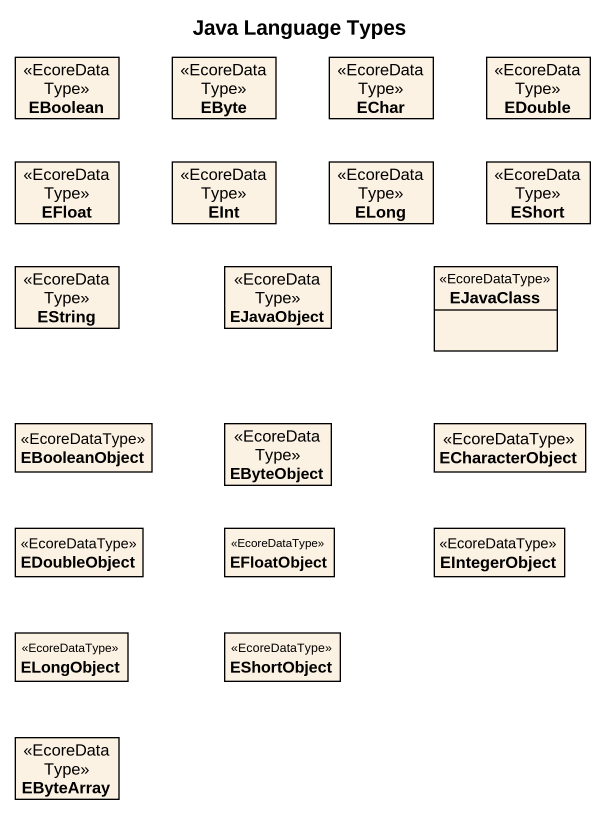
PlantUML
@startuml
title Java Language Types
hide circle
hide empty members
class EBoolean <<EcoreDataType>>
class EByte <<EcoreDataType>>
class EChar <<EcoreDataType>>
class EDouble <<EcoreDataType>>
class EFloat <<EcoreDataType>>
class EInt <<EcoreDataType>>
class ELong <<EcoreDataType>>
class EShort <<EcoreDataType>>
class EString <<EcoreDataType>>
class EJavaObject <<EcoreDataType>>
class EJavaClass <<EcoreDataType>>
class EBooleanObject <<EcoreDataType>>
class EByteObject <<EcoreDataType>>
class ECharacterObject <<EcoreDataType>>
class EDoubleObject <<EcoreDataType>>
class EFloatObject <<EcoreDataType>>
class EIntegerObject <<EcoreDataType>>
class ELongObject <<EcoreDataType>>
class EShortObject <<EcoreDataType>>
class EByteArray <<EcoreDataType>>
@enduml
